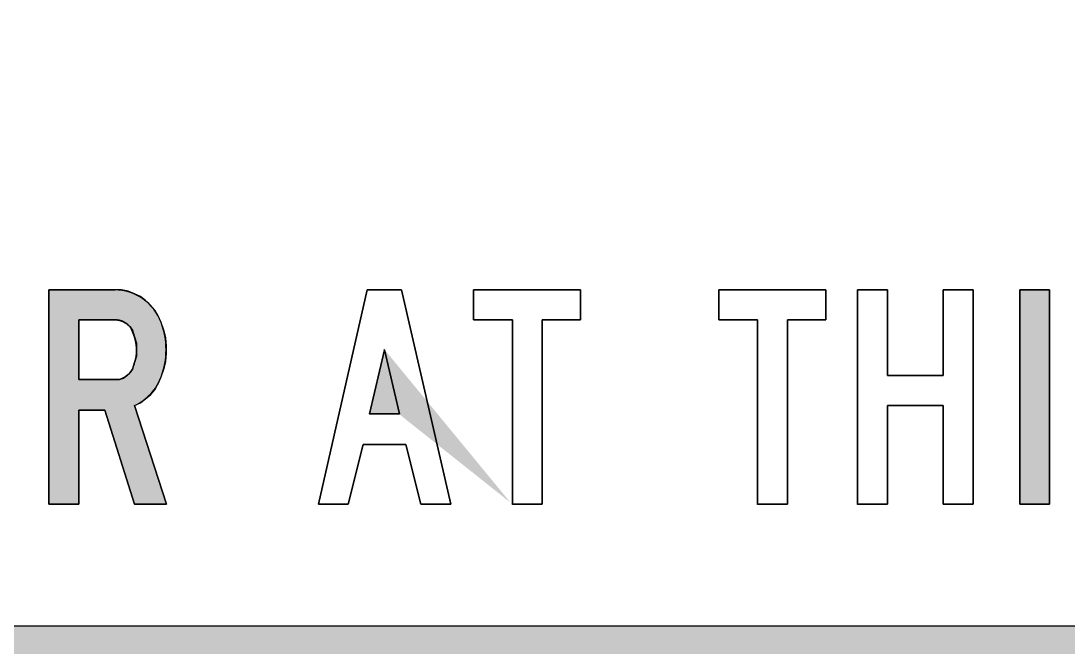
# Model space of a CAD drawing. Extents: x 210.3 to 295.3, y 156.1 to 238.5.
# Drawn here: x 239.95 to 254.61, y 168.08 to 176.84 of the extents above; entities that cross this region are included whole.
import ezdxf

# ---------------------------------------------------------------- set-up
doc = ezdxf.new("R2010")
doc.units = 0
doc.header["$MEASUREMENT"] = 0
doc.linetypes.add('CENTERX2', pattern=[101.60000000000001, 63.5, -12.7, 12.7, -12.7])
doc.layers.get('0').update_dxf_attribs({"linetype": 'CONTINUOUS'})
for name, color, linetype in [('L35', 3, 'CONTINUOUS'), ('T25', 1, 'CONTINUOUS'), ('TBLK25', 1, 'CONTINUOUS')]:
    doc.layers.add(name, color=color, linetype=linetype)

msp = doc.modelspace()

# ---------------------------------------------------------------- hatches: boundary and pattern name
at = {"layer": 'T25', "linetype": 'CENTERX2'}
h = msp.add_hatch(color=256, dxfattribs=at)
edge = h.paths.add_edge_path(flags=16)
edge.add_line((240.7598447734775, 172.6554390317181), (240.7598447734775, 171.8201093888812))
edge.add_line((240.7598447734775, 171.8201093888812), (241.2683062952044, 171.8201093888811))
edge.add_arc((241.2641828052801, 172.106551371265), 0.2864716607993628, 270.8247472995757, 330.4765886145576)
edge.add_arc((240.9224793262385, 172.2252230026236), 0.6455782815491714, 336.2660582373458, 390.7768485164873)
edge.add_arc((241.2683062952036, 172.3871760535334), 0.2682629781847752, 38.88006965633519, 89.9999999998361)
edge.add_line((241.2683062952044, 172.6554390317181), (240.7598447734775, 172.6554390317181))
edge = h.paths.add_edge_path()
edge.add_line((240.342179952059, 170.0768127429604), (240.342179952059, 173.0731038531366))
edge.add_line((240.342179952059, 173.0731038531366), (241.2592266251736, 173.0731038531366))
edge.add_arc((241.2592266251736, 172.375422007967), 0.6976818451696261, 20.444337267291985, 90, ccw=False)
edge.add_arc((240.8899776895534, 172.2377742102996), 1.091752514795442, -20.444337267287608, 20.444337267292326, ccw=False)
edge.add_arc((241.2453991793604, 172.1052809771547), 0.7124388026179648, 294.4870671479624, 339.55566273271256, ccw=False)
edge.add_line((241.5406963961295, 171.4569225876477), (241.9856002276405, 170.0768127429604))
edge.add_line((241.9856002276405, 170.0768127429604), (241.5406963961295, 170.0768127429604))
edge.add_line((241.5406963961295, 170.0768127429604), (241.123031574711, 171.3933648974318))
edge.add_line((241.123031574711, 171.3933648974318), (240.7598447734775, 171.3933648974318))
edge.add_line((240.7598447734775, 171.3933648974318), (240.7598447734776, 170.0768127429604))
edge.add_line((240.7598447734776, 170.0768127429604), (240.342179952059, 170.0768127429604))
h = msp.add_hatch(color=256, dxfattribs=at)
h.paths.add_polyline_path([(247.2461703863639, 170.0768127429604), (247.2461703863639, 172.6554390317181), (247.7818709181832, 172.6554390317181), (247.7818709181832, 173.0731038531367), (246.2837253630951, 173.0731038531366), (246.2837253630951, 172.6554390317181), (246.8285055649453, 172.6554390317181), (246.8285055649453, 170.0768127429604)], flags=0)
edge = h.paths.add_edge_path(flags=0)
edge.add_line((247.2461703863639, 170.0768127429604), (247.2461703863639, 172.6554390317181))
edge.add_line((246.8285055649453, 170.0768127429604), (247.2461703863639, 170.0768127429604))
edge.add_line((246.8285055649453, 172.6554390317181), (246.8285055649453, 170.0768127429604))
edge.add_line((246.8285055649453, 172.6554390317181), (246.2837253630951, 172.6554390317181))
edge.add_line((246.2837253630951, 172.6554390317181), (246.2837253630951, 173.0731038531366))
edge.add_line((246.2837253630951, 173.0731038531366), (247.7818709181832, 173.0731038531366))
edge.add_line((247.7818709181832, 173.0731038531366), (247.7818709181832, 172.6554390317181))
edge.add_line((247.7818709181832, 172.6554390317181), (247.2461703863638, 172.6554390317181))
edge = h.paths.add_edge_path()
edge.add_line((246.8285055649453, 170.0768127429604), (247.2461703863639, 170.0768127429604))
edge.add_line((247.2461703863638, 172.6554390317181), (247.2461703863638, 170.0768127429604))
edge.add_line((247.7818709181832, 172.6554390317181), (247.2461703863638, 172.6554390317181))
edge.add_line((247.7818709181833, 172.6554390317181), (247.7818709181832, 173.0731038531367))
edge.add_line((246.2837253630951, 173.0731038531366), (247.7818709181832, 173.0731038531366))
edge.add_line((246.2837253630952, 173.0731038531367), (246.2837253630951, 172.6554390317181))
edge.add_line((246.8285055649453, 172.6554390317181), (246.2837253630951, 172.6554390317181))
edge.add_line((246.8285055649453, 170.0768127429604), (246.8285055649453, 172.6554390317181))
edge = h.paths.add_edge_path(flags=16)
edge.add_line((246.2837253630951, 172.6554390317181), (246.8285055649453, 172.6554390317181))
edge.add_line((246.2837253630952, 173.0731038531367), (246.2837253630951, 172.6554390317181))
edge.add_line((247.7818709181832, 173.0731038531367), (246.2837253630952, 173.0731038531367))
edge.add_line((247.7818709181833, 172.6554390317181), (247.7818709181832, 173.0731038531367))
edge.add_line((247.2461703863639, 172.6554390317181), (247.7818709181833, 172.6554390317181))
edge.add_line((247.2461703863638, 172.6554390317181), (247.2461703863638, 170.0768127429604))
edge.add_line((247.2461703863638, 170.0768127429604), (246.8285055649453, 170.0768127429604))
edge.add_line((246.8285055649453, 170.0768127429604), (246.8285055649453, 172.6554390317181))
h.paths.add_polyline_path([(245.2395633095489, 171.3388868772468), (244.8309781581613, 171.3388868772468), (245.0398105688705, 172.2377742102997), (245.2486429795797, 171.3388868772468)], flags=0)
edge = h.paths.add_edge_path(flags=0)
edge.add_line((245.2395633095489, 171.3388868772468), (244.8309781581613, 171.3388868772468))
edge.add_line((245.2486429795797, 171.3388868772468), (245.2395633095489, 171.3388868772468))
edge.add_line((245.2486429795797, 171.3388868772468), (245.0398105688705, 172.2377742102996))
edge.add_line((244.8309781581613, 171.3388868772468), (245.0398105688705, 172.2377742102997))
edge = h.paths.add_edge_path(flags=0)
edge.add_line((245.0398105688705, 172.2377742102997), (245.2486429795797, 171.3388868772468))
edge.add_line((245.0398105688705, 172.2377742102996), (244.8309781581612, 171.3388868772468))
edge.add_line((244.8309781581612, 171.3388868772468), (245.2486429795797, 171.3388868772468))
h.paths.add_polyline_path([(245.9659369120158, 170.0768127429604), (245.2758819896722, 173.0731038531366), (244.7946594780379, 173.0731038531366), (244.1136842257251, 170.0768127429604), (244.5313490471436, 170.0768127429604), (244.7401814578529, 170.9121423857974), (245.3394396798881, 170.9121423857975), (245.5482720905974, 170.0768127429604)])
edge = h.paths.add_edge_path(flags=16)
edge.add_line((245.9659369120158, 170.0768127429604), (245.2758819896722, 173.0731038531366))
edge.add_line((245.5482720905974, 170.0768127429604), (245.9659369120158, 170.0768127429604))
edge.add_line((245.3394396798881, 170.9121423857975), (245.5482720905974, 170.0768127429604))
edge.add_line((245.3394396798881, 170.9121423857974), (244.7401814578529, 170.9121423857974))
edge.add_line((244.5313490471436, 170.0768127429604), (244.7401814578529, 170.9121423857974))
edge.add_line((244.1136842257251, 170.0768127429604), (244.5313490471436, 170.0768127429604))
edge.add_line((244.7946594780379, 173.0731038531366), (244.1136842257251, 170.0768127429604))
edge.add_line((245.2758819896722, 173.0731038531366), (244.7946594780379, 173.0731038531366))
edge = h.paths.add_edge_path()
edge.add_line((245.5482720905974, 170.0768127429604), (245.9659369120158, 170.0768127429604))
edge.add_line((245.2758819896722, 173.0731038531366), (245.9659369120158, 170.0768127429604))
edge.add_line((245.2758819896722, 173.0731038531366), (244.7946594780379, 173.0731038531366))
edge.add_line((244.1136842257251, 170.0768127429604), (244.7946594780379, 173.0731038531366))
edge.add_line((244.1136842257251, 170.0768127429604), (244.5313490471436, 170.0768127429604))
edge.add_line((244.7401814578529, 170.9121423857974), (244.5313490471436, 170.0768127429604))
edge.add_line((245.3394396798881, 170.9121423857974), (244.7401814578529, 170.9121423857974))
edge.add_line((245.5482720905974, 170.0768127429604), (245.3394396798881, 170.9121423857974))
edge = h.paths.add_edge_path(flags=16)
edge.add_line((244.7401814578529, 170.9121423857974), (245.3394396798881, 170.9121423857975))
edge.add_line((244.7401814578529, 170.9121423857974), (244.5313490471436, 170.0768127429604))
edge.add_line((244.5313490471436, 170.0768127429604), (244.1136842257251, 170.0768127429604))
edge.add_line((244.1136842257251, 170.0768127429604), (244.7946594780379, 173.0731038531366))
edge.add_line((244.7946594780379, 173.0731038531366), (245.2758819896722, 173.0731038531366))
edge.add_line((245.2758819896722, 173.0731038531366), (245.9659369120158, 170.0768127429604))
edge.add_line((245.9659369120158, 170.0768127429604), (245.5482720905974, 170.0768127429604))
edge.add_line((245.5482720905974, 170.0768127429604), (245.3394396798881, 170.9121423857974))
edge = h.paths.add_edge_path(flags=0)
edge.add_line((245.2486429795797, 171.3388868772468), (245.0398105688705, 172.2377742102996))
edge.add_line((244.8309781581612, 171.3388868772468), (245.2486429795797, 171.3388868772468))
edge.add_line((245.0398105688705, 172.2377742102996), (244.8309781581612, 171.3388868772468))
edge = h.paths.add_edge_path()
edge.add_line((245.0398105688705, 172.2377742102996), (245.0307308988396, 172.2377742102996))
edge.add_line((244.8309781581612, 171.3388868772468), (244.8218984881304, 171.3388868772468))
edge.add_line((245.2486429795797, 171.3388868772468), (245.2395633095489, 171.3388868772468))
edge.add_line((246.8285055649453, 170.0768127429604), (246.8194258949145, 170.0768127429604))
h = msp.add_hatch(color=256, dxfattribs=at)
h.paths.add_polyline_path([(250.6781966680679, 170.0768127429604), (250.6781966680679, 172.6554390317181), (251.2138971998873, 172.6554390317181), (251.2138971998873, 173.0731038531366), (249.7157516447992, 173.0731038531366), (249.7157516447992, 172.6554390317181), (250.2605318466494, 172.6554390317181), (250.2605318466494, 170.0768127429604)])
edge = h.paths.add_edge_path(flags=0)
edge.add_line((250.6781966680679, 170.0768127429604), (250.6781966680679, 172.6554390317181))
edge.add_line((250.2605318466494, 170.0768127429604), (250.6781966680679, 170.0768127429604))
edge.add_line((250.2605318466494, 172.6554390317181), (250.2605318466494, 170.0768127429604))
edge.add_line((250.2605318466494, 172.6554390317181), (249.7157516447992, 172.6554390317181))
edge.add_line((249.7157516447992, 172.6554390317181), (249.7157516447992, 173.0731038531366))
edge.add_line((249.7157516447992, 173.0731038531366), (251.2138971998873, 173.0731038531366))
edge.add_line((251.2138971998873, 173.0731038531366), (251.2138971998873, 172.6554390317181))
edge.add_line((251.2138971998873, 172.6554390317181), (250.6781966680679, 172.6554390317181))
edge = h.paths.add_edge_path(flags=16)
edge.add_line((250.2605318466494, 170.0768127429604), (250.6781966680679, 170.0768127429604))
edge.add_line((250.6781966680679, 172.6554390317181), (250.6781966680679, 170.0768127429604))
edge.add_line((251.2138971998873, 172.6554390317181), (250.6781966680679, 172.6554390317181))
edge.add_line((251.2138971998872, 172.6554390317181), (251.2138971998873, 173.0731038531366))
edge.add_line((249.7157516447992, 173.0731038531366), (251.2138971998873, 173.0731038531366))
edge.add_line((249.7157516447992, 173.0731038531367), (249.7157516447992, 172.6554390317181))
edge.add_line((250.2605318466494, 172.6554390317181), (249.7157516447992, 172.6554390317181))
edge.add_line((250.2605318466494, 170.0768127429604), (250.2605318466494, 172.6554390317181))
edge = h.paths.add_edge_path(flags=0)
edge.add_line((249.7157516447992, 172.6554390317181), (250.2605318466494, 172.6554390317181))
edge.add_line((249.7157516447992, 173.0731038531367), (249.7157516447992, 172.6554390317181))
edge.add_line((251.2138971998873, 173.0731038531366), (249.7157516447992, 173.0731038531367))
edge.add_line((251.2138971998872, 172.6554390317181), (251.2138971998873, 173.0731038531366))
edge.add_line((250.6781966680679, 172.6554390317181), (251.2138971998872, 172.6554390317181))
edge.add_line((250.6781966680679, 172.6554390317181), (250.6781966680679, 170.0768127429604))
edge.add_line((250.6781966680679, 170.0768127429604), (250.2605318466494, 170.0768127429604))
edge.add_line((250.2605318466494, 170.0768127429604), (250.2605318466494, 172.6554390317181))
edge = h.paths.add_edge_path(flags=0)
edge.add_line((250.2605318466494, 170.0768127429604), (250.2514521766186, 170.0768127429604))
h = msp.add_hatch(color=256, dxfattribs=at)
h.paths.add_polyline_path([(253.2749822968872, 170.0768127429605), (253.2749822968872, 173.0731038531366), (252.8573174754688, 173.0731038531367), (252.8573174754687, 171.8745874090662), (252.0764658528168, 171.8745874090662), (252.0764658528168, 173.0731038531366), (251.6588010313983, 173.0731038531366), (251.6588010313983, 170.0768127429604), (252.0764658528168, 170.0768127429605), (252.0764658528167, 171.4569225876477), (252.8573174754687, 171.4569225876477), (252.8573174754687, 170.0768127429604)], flags=0)
edge = h.paths.add_edge_path()
edge.add_line((253.2749822968872, 170.0768127429605), (253.2749822968873, 173.0731038531366))
edge.add_line((252.8573174754687, 170.0768127429604), (253.2749822968872, 170.0768127429605))
edge.add_line((252.8573174754687, 171.4569225876477), (252.8573174754687, 170.0768127429604))
edge.add_line((252.8573174754687, 171.4569225876477), (252.0764658528168, 171.4569225876477))
edge.add_line((252.0764658528168, 170.0768127429605), (252.0764658528167, 171.4569225876477))
edge.add_line((251.6588010313982, 170.0768127429604), (252.0764658528168, 170.0768127429605))
edge.add_line((251.6588010313983, 173.0731038531366), (251.6588010313982, 170.0768127429604))
edge.add_line((252.0764658528168, 173.0731038531367), (251.6588010313983, 173.0731038531366))
edge.add_line((252.0764658528168, 171.8745874090662), (252.0764658528168, 173.0731038531367))
edge.add_line((252.0764658528168, 171.8745874090662), (252.8573174754687, 171.8745874090662))
edge.add_line((252.8573174754688, 173.0731038531367), (252.8573174754687, 171.8745874090662))
edge.add_line((253.2749822968873, 173.0731038531366), (252.8573174754688, 173.0731038531367))
edge = h.paths.add_edge_path(flags=16)
edge.add_line((252.8573174754687, 170.0768127429604), (253.2749822968872, 170.0768127429605))
edge.add_line((253.2749822968872, 173.0731038531366), (253.2749822968872, 170.0768127429604))
edge.add_line((253.2749822968873, 173.0731038531366), (252.8573174754688, 173.0731038531367))
edge.add_line((252.8573174754687, 171.8745874090662), (252.8573174754687, 173.0731038531366))
edge.add_line((252.0764658528168, 171.8745874090662), (252.8573174754687, 171.8745874090662))
edge.add_line((252.0764658528168, 173.0731038531366), (252.0764658528168, 171.8745874090662))
edge.add_line((252.0764658528168, 173.0731038531367), (251.6588010313983, 173.0731038531366))
edge.add_line((251.6588010313983, 170.0768127429604), (251.6588010313983, 173.0731038531366))
edge.add_line((251.6588010313982, 170.0768127429604), (252.0764658528168, 170.0768127429605))
edge.add_line((252.0764658528168, 171.4569225876477), (252.0764658528168, 170.0768127429604))
edge.add_line((252.8573174754687, 171.4569225876477), (252.0764658528168, 171.4569225876477))
edge.add_line((252.8573174754687, 170.0768127429604), (252.8573174754687, 171.4569225876477))
edge = h.paths.add_edge_path(flags=0)
edge.add_line((252.0764658528167, 171.4569225876477), (252.8573174754687, 171.4569225876477))
edge.add_line((252.0764658528168, 171.4569225876477), (252.0764658528168, 170.0768127429604))
edge.add_line((252.0764658528168, 170.0768127429604), (251.6588010313983, 170.0768127429604))
edge.add_line((251.6588010313983, 170.0768127429604), (251.6588010313983, 173.0731038531366))
edge.add_line((251.6588010313983, 173.0731038531366), (252.0764658528168, 173.0731038531366))
edge.add_line((252.0764658528168, 173.0731038531366), (252.0764658528168, 171.8745874090662))
edge.add_line((252.8573174754687, 171.8745874090662), (252.0764658528168, 171.8745874090662))
edge.add_line((252.8573174754687, 171.8745874090662), (252.8573174754687, 173.0731038531366))
edge.add_line((252.8573174754687, 173.0731038531366), (253.2749822968872, 173.0731038531366))
edge.add_line((253.2749822968872, 173.0731038531366), (253.2749822968872, 170.0768127429604))
edge.add_line((253.2749822968872, 170.0768127429604), (252.8573174754687, 170.0768127429604))
edge.add_line((252.8573174754687, 170.0768127429604), (252.8573174754687, 171.4569225876477))
edge = h.paths.add_edge_path()
edge.add_line((251.6588010313983, 170.0768127429604), (251.6497213613674, 170.0768127429604))
msp.add_hatch(color=256, dxfattribs=at).paths.add_polyline_path([(253.9287185391075, 173.0731038531366), (254.346383360526, 173.0731038531366), (254.346383360526, 170.0768127429604), (253.9287185391075, 170.0768127429604)])
at = {"layer": 'TBLK25', "linetype": 'CENTERX2'}
h = msp.add_hatch(color=256, dxfattribs=at)
edge = h.paths.add_edge_path()
edge.add_line((220.3157516447992, 236.8713099247013), (285.3157516447992, 236.8713099247013))
edge.add_arc((285.3157516447992, 228.4713099247013), 8.399999999999977, 0, 90, ccw=False)
edge.add_line((293.7157516447992, 228.4713099247013), (293.7157516447992, 173.5713099247013))
edge.add_arc((285.3157516447992, 173.5713099247013), 8.399999999999977, -90, 2.2737367544323206e-13, ccw=False)
edge.add_line((285.3157516447992, 165.1713099247013), (220.3157516447992, 165.1713099247013))
edge.add_arc((220.3157516447992, 173.5713099247013), 8.400000000000006, 180, 270, ccw=False)
edge.add_line((211.9157516447992, 173.5713099247013), (211.9157516447992, 228.4713099247013))
edge.add_arc((220.3157516447992, 228.4713099247013), 8.400000000000006, 90, 180, ccw=False)
edge = h.paths.add_edge_path(flags=16)
edge.add_line((290.5157516447992, 183.2213099247014), (290.5157516447992, 173.5713099247013))
edge.add_arc((285.3157516447992, 173.5713099247013), 5.199999999999989, -90, 0, ccw=False)
edge.add_line((285.3157516447992, 168.3713099247013), (220.3157516447992, 168.3713099247013))
edge.add_arc((220.3157516447992, 173.5713099247013), 5.200000000000017, 180, 270, ccw=False)
edge.add_line((215.1157516447992, 173.5713099247013), (215.1157516447992, 183.2213099247014))
edge.add_line((215.1157516447992, 183.2213099247013), (290.5157516447992, 183.2213099247013))
edge = h.paths.add_edge_path(flags=16)
edge.add_line((215.1157516447992, 186.4213099247013), (290.5157516447992, 186.4213099247013))
edge.add_line((290.5157516447992, 186.4213099247013), (290.5157516447992, 228.4713099247013))
edge.add_arc((285.3157516447992, 228.4713099247013), 5.199999999999989, 0, 90)
edge.add_line((285.3157516447992, 233.6713099247013), (220.3157516447992, 233.6713099247013))
edge.add_arc((220.3157516447992, 228.4713099247014), 5.200000000000017, 90, 180.0000000000003)
edge.add_line((215.1157516447992, 228.4713099247013), (215.1157516447992, 186.4213099247013))

# ---------------------------------------------------------------- linework, layer by layer
at = {"color": 3}
for p, q in [((240.342179952059, 173.0731038531366), (240.342179952059, 170.0768127429604)), ((240.342179952059, 173.0731038531366), (241.2683062952044, 173.0731038531366)), ((241.2683062952044, 173.0731038531366), (241.2592266251736, 173.0731038531366)), ((241.2683062952044, 173.0731038531366), (241.2592266251736, 173.0731038531366)), ((241.3591029955128, 173.0731038531366), (241.2683062952044, 173.0731038531366)), ((241.4498996958212, 173.054944513075), (241.3591029955128, 173.0731038531366)), ((253.9287185391075, 170.0768127429604), (253.9287185391075, 173.0731038531366)), ((253.9287185391075, 173.0731038531366), (254.346383360526, 173.0731038531366)), ((254.346383360526, 173.0731038531366), (254.346383360526, 170.0768127429604)), ((241.5406963961295, 173.0186258329516), (241.4498996958212, 173.054944513075)), ((241.6224134264071, 172.9823071528283), (241.5406963961295, 173.0186258329516)), ((241.6950507866538, 172.9278291326432), (241.6224134264071, 172.9823071528283)), ((241.7586084768696, 172.8642714424274), (241.6950507866538, 172.9278291326432)), ((241.8221661670855, 172.7916340821807), (241.7586084768696, 172.8642714424274)), ((241.8675645172397, 172.718996721934), (241.8221661670855, 172.7916340821807)), ((241.9129628673938, 172.6191203515948), (241.8675645172397, 172.718996721934)), ((241.9492815475172, 172.5101643112247), (241.9129628673938, 172.6191203515948)), ((241.9765205576097, 172.4012082708547), (241.9492815475172, 172.5101643112247)), ((241.9856002276405, 172.2922522304847), (241.9765205576097, 172.4012082708547)), ((241.9856002276405, 172.1832961901146), (241.9856002276405, 172.2922522304847)), ((241.9492815475172, 171.9653841093746), (241.9765205576097, 172.0743401497446)), ((241.9765205576097, 172.0743401497446), (241.9856002276405, 172.1832961901146)), ((241.9129628673938, 171.8564280690045), (241.9492815475172, 171.9653841093746)), ((241.8221661670855, 171.6748346683877), (241.8675645172397, 171.7565516986653)), ((241.8675645172397, 171.7565516986653), (241.9129628673938, 171.8564280690045)), ((241.6950507866538, 171.5477192879561), (241.7676881469004, 171.6112769781719)), ((241.7676881469004, 171.6112769781719), (241.8221661670855, 171.6748346683877)), ((241.5406963961295, 171.4569225876477), (241.6224134264071, 171.493241267771)), ((241.6224134264071, 171.493241267771), (241.6950507866538, 171.5477192879561)), ((241.9856002276405, 170.0768127429604), (241.5406963961295, 171.4569225876477)), ((241.5406963961295, 170.0768127429604), (241.9856002276405, 170.0768127429604)), ((254.346383360526, 170.0768127429604), (253.9287185391075, 170.0768127429604))]:
    msp.add_line(p, q, dxfattribs=at)
at = {"layer": 'L35'}
msp.add_lwpolyline([(290.5157516447992, 183.2213099247014), (290.5157516447992, 173.5713099247013, -0.4142135623730964), (285.3157516447992, 168.3713099247013), (220.3157516447992, 168.3713099247013, -0.4142135623730964), (215.1157516447992, 173.5713099247013), (215.1157516447992, 183.2213099247014)], format="xyb", dxfattribs=at)
at = {"layer": 'T25'}
for p, q in [((244.1136842257251, 170.0768127429604), (244.7946594780379, 173.0731038531366)), ((244.7946594780379, 173.0731038531366), (245.2758819896722, 173.0731038531366)), ((245.2758819896722, 173.0731038531366), (245.9659369120158, 170.0768127429604)), ((246.2837253630951, 172.6554390317181), (246.2837253630951, 173.0731038531366)), ((246.2837253630951, 173.0731038531366), (247.7818709181832, 173.0731038531366)), ((247.7818709181832, 173.0731038531366), (247.7818709181832, 172.6554390317181)), ((249.7157516447992, 172.6554390317181), (249.7157516447992, 173.0731038531366)), ((249.7157516447992, 173.0731038531366), (251.2138971998873, 173.0731038531366)), ((251.2138971998873, 173.0731038531366), (251.2138971998873, 172.6554390317181)), ((251.6588010313983, 170.0768127429604), (251.6588010313983, 173.0731038531366)), ((251.6588010313983, 173.0731038531366), (252.0764658528168, 173.0731038531366)), ((252.0764658528168, 173.0731038531366), (252.0764658528168, 171.8745874090662)), ((252.8573174754687, 171.8745874090662), (252.8573174754687, 173.0731038531366)), ((252.8573174754687, 173.0731038531366), (253.2749822968872, 173.0731038531366)), ((253.2749822968872, 173.0731038531366), (253.2749822968872, 170.0768127429604)), ((246.8285055649453, 172.6554390317181), (246.2837253630951, 172.6554390317181)), ((246.8285055649453, 170.0768127429604), (246.8285055649453, 172.6554390317181)), ((247.7818709181832, 172.6554390317181), (247.2461703863638, 172.6554390317181)), ((247.2461703863638, 172.6554390317181), (247.2461703863638, 170.0768127429604)), ((250.2605318466494, 172.6554390317181), (249.7157516447992, 172.6554390317181)), ((250.2605318466494, 170.0768127429604), (250.2605318466494, 172.6554390317181)), ((251.2138971998873, 172.6554390317181), (250.6781966680679, 172.6554390317181)), ((250.6781966680679, 172.6554390317181), (250.6781966680679, 170.0768127429604)), ((245.0398105688705, 172.2377742102996), (244.8309781581612, 171.3388868772468)), ((245.0398105688705, 172.2377742102996), (245.0307308988396, 172.2377742102996)), ((245.2486429795797, 171.3388868772468), (245.0398105688705, 172.2377742102996)), ((252.0764658528168, 171.8745874090662), (252.8573174754687, 171.8745874090662)), ((244.8309781581612, 171.3388868772468), (244.8218984881304, 171.3388868772468)), ((244.8309781581612, 171.3388868772468), (245.2486429795797, 171.3388868772468)), ((245.2486429795797, 171.3388868772468), (245.2395633095489, 171.3388868772468)), ((252.8573174754687, 171.4569225876477), (252.0764658528168, 171.4569225876477)), ((252.0764658528168, 171.4569225876477), (252.0764658528168, 170.0768127429604)), ((252.8573174754687, 170.0768127429604), (252.8573174754687, 171.4569225876477)), ((244.7401814578529, 170.9121423857974), (244.5313490471436, 170.0768127429604)), ((245.3394396798881, 170.9121423857974), (244.7401814578529, 170.9121423857974)), ((245.5482720905974, 170.0768127429604), (245.3394396798881, 170.9121423857974)), ((244.5313490471436, 170.0768127429604), (244.1136842257251, 170.0768127429604)), ((245.9659369120158, 170.0768127429604), (245.5482720905974, 170.0768127429604)), ((246.8285055649453, 170.0768127429604), (246.8194258949145, 170.0768127429604)), ((247.2461703863638, 170.0768127429604), (246.8285055649453, 170.0768127429604)), ((250.2605318466494, 170.0768127429604), (250.2514521766186, 170.0768127429604)), ((250.6781966680679, 170.0768127429604), (250.2605318466494, 170.0768127429604)), ((251.6588010313983, 170.0768127429604), (251.6497213613674, 170.0768127429604)), ((252.0764658528168, 170.0768127429604), (251.6588010313983, 170.0768127429604)), ((253.2749822968872, 170.0768127429604), (252.8573174754687, 170.0768127429604))]:
    msp.add_line(p, q, dxfattribs=at)
at = {"layer": 'T25', "linetype": 'CENTERX2'}
for p, q in [((244.7946594780379, 173.0731038531366), (244.1136842257251, 170.0768127429604)), ((245.2758819896722, 173.0731038531366), (244.7946594780379, 173.0731038531366)), ((245.9659369120158, 170.0768127429604), (245.2758819896722, 173.0731038531366)), ((247.7818709181832, 173.0731038531367), (246.2837253630952, 173.0731038531367)), ((246.2837253630952, 173.0731038531367), (246.2837253630951, 172.6554390317181)), ((247.7818709181833, 172.6554390317181), (247.7818709181832, 173.0731038531367)), ((251.2138971998873, 173.0731038531366), (249.7157516447992, 173.0731038531367)), ((249.7157516447992, 173.0731038531367), (249.7157516447992, 172.6554390317181)), ((251.2138971998872, 172.6554390317181), (251.2138971998873, 173.0731038531366)), ((252.0764658528168, 173.0731038531367), (251.6588010313983, 173.0731038531366)), ((251.6588010313983, 173.0731038531366), (251.6588010313982, 170.0768127429604)), ((252.0764658528168, 171.8745874090662), (252.0764658528168, 173.0731038531367)), ((253.2749822968873, 173.0731038531366), (252.8573174754688, 173.0731038531367)), ((252.8573174754688, 173.0731038531367), (252.8573174754687, 171.8745874090662)), ((253.2749822968872, 170.0768127429605), (253.2749822968873, 173.0731038531366)), ((246.2837253630951, 172.6554390317181), (246.8285055649453, 172.6554390317181)), ((246.8285055649453, 172.6554390317181), (246.8285055649453, 170.0768127429604)), ((247.2461703863639, 172.6554390317181), (247.7818709181833, 172.6554390317181)), ((247.2461703863639, 170.0768127429604), (247.2461703863639, 172.6554390317181)), ((249.7157516447992, 172.6554390317181), (250.2605318466494, 172.6554390317181)), ((250.2605318466494, 172.6554390317181), (250.2605318466494, 170.0768127429604)), ((250.6781966680679, 172.6554390317181), (251.2138971998872, 172.6554390317181)), ((250.6781966680679, 170.0768127429604), (250.6781966680679, 172.6554390317181)), ((244.8309781581613, 171.3388868772468), (245.0398105688705, 172.2377742102997)), ((245.0398105688705, 172.2377742102997), (245.2486429795797, 171.3388868772468)), ((252.8573174754687, 171.8745874090662), (252.0764658528168, 171.8745874090662)), ((245.2395633095489, 171.3388868772468), (244.8309781581613, 171.3388868772468)), ((245.2486429795797, 171.3388868772468), (245.2395633095489, 171.3388868772468)), ((252.0764658528168, 170.0768127429605), (252.0764658528167, 171.4569225876477)), ((252.0764658528167, 171.4569225876477), (252.8573174754687, 171.4569225876477)), ((252.8573174754687, 171.4569225876477), (252.8573174754687, 170.0768127429604)), ((244.5313490471436, 170.0768127429604), (244.7401814578529, 170.9121423857974)), ((244.7401814578529, 170.9121423857974), (245.3394396798881, 170.9121423857975)), ((245.3394396798881, 170.9121423857975), (245.5482720905974, 170.0768127429604)), ((244.1136842257251, 170.0768127429604), (244.5313490471436, 170.0768127429604)), ((245.5482720905974, 170.0768127429604), (245.9659369120158, 170.0768127429604)), ((246.8285055649453, 170.0768127429604), (247.2461703863639, 170.0768127429604)), ((250.2605318466494, 170.0768127429604), (250.6781966680679, 170.0768127429604)), ((251.6588010313982, 170.0768127429604), (252.0764658528168, 170.0768127429605)), ((252.8573174754687, 170.0768127429604), (253.2749822968872, 170.0768127429605))]:
    msp.add_line(p, q, dxfattribs=at)
for points in [[(240.342179952059, 170.0768127429604), (240.342179952059, 173.0731038531366), (241.2592266251736, 173.0731038531366, -0.3131685600648001), (241.9129628673938, 172.6191203515949, -0.1803278688526179), (241.9129628673939, 171.8564280690043, -0.1992235329445787), (241.5406963961295, 171.4569225876477), (241.9856002276405, 170.0768127429604), (241.5406963961295, 170.0768127429604), (241.123031574711, 171.3933648974318), (240.7598447734775, 171.3933648974318), (240.7598447734776, 170.0768127429604)], [(240.7598447734775, 172.6554390317181), (240.7598447734775, 171.8201093888812), (241.2683062952044, 171.8201093888811, 0.2663216562796819), (241.5134573860369, 171.9653841093746, 0.2424372278488377), (241.4771387059137, 172.5555626613785, 0.2268270516324019), (241.2683062952044, 172.6554390317181)]]:
    msp.add_lwpolyline(points, format="xyb", close=True, dxfattribs=at)
msp.add_lwpolyline([(253.9287185391075, 173.0731038531366), (254.346383360526, 173.0731038531366), (254.346383360526, 170.0768127429604), (253.9287185391075, 170.0768127429604)], close=True, dxfattribs=at)
at = {"layer": 'TBLK25', "linetype": 'CENTERX2'}
for p, q in [((241.2683062952044, 173.0731038531366), (241.2592266251736, 173.0731038531366)), ((241.3591029955128, 173.0731038531366), (241.2683062952044, 173.0731038531366)), ((241.4498996958212, 173.054944513075), (241.3591029955128, 173.0731038531366)), ((254.346383360526, 173.0731038531366), (253.9287185391075, 173.0731038531366)), ((253.9287185391075, 173.0731038531366), (253.9287185391075, 170.0768127429604)), ((254.346383360526, 170.0768127429604), (254.346383360526, 173.0731038531366)), ((241.5406963961293, 173.0186258329514), (241.4498996958212, 173.054944513075)), ((241.622413426407, 172.9823071528283), (241.5406963961293, 173.0186258329514)), ((241.6950507866539, 172.9278291326431), (241.622413426407, 172.9823071528283)), ((241.7586084768694, 172.8642714424275), (241.6950507866539, 172.9278291326431)), ((241.8221661670857, 172.7916340821805), (241.7586084768694, 172.8642714424275)), ((241.8675645172399, 172.7189967219337), (241.8221661670857, 172.7916340821805)), ((241.9129628673938, 172.6191203515949), (241.8675645172399, 172.7189967219337)), ((241.9492815475172, 172.5101643112249), (241.9129628673938, 172.6191203515949)), ((241.9765205576097, 172.4012082708545), (241.9492815475172, 172.5101643112249)), ((241.9856002276405, 172.2922522304852), (241.9765205576097, 172.4012082708545)), ((241.9856002276406, 172.1832961901149), (241.9856002276405, 172.2922522304852)), ((241.9492815475171, 171.9653841093748), (241.9765205576096, 172.0743401497445)), ((241.9765205576096, 172.0743401497445), (241.9856002276406, 172.1832961901149)), ((241.9129628673939, 171.8564280690043), (241.9492815475171, 171.9653841093748)), ((241.8221661670856, 171.6748346683878), (241.8675645172396, 171.756551698665)), ((241.8675645172396, 171.756551698665), (241.9129628673939, 171.8564280690043)), ((241.6950507866534, 171.5477192879558), (241.7676881469004, 171.6112769781719)), ((241.7676881469004, 171.6112769781719), (241.8221661670856, 171.6748346683878)), ((241.5406963961295, 171.4569225876477), (241.622413426407, 171.493241267771)), ((241.622413426407, 171.493241267771), (241.6950507866534, 171.5477192879558)), ((241.9856002276406, 170.0768127429605), (241.5406963961295, 171.4569225876477)), ((241.5406963961295, 170.0768127429604), (241.9856002276406, 170.0768127429605)), ((253.9287185391075, 170.0768127429604), (254.346383360526, 170.0768127429604))]:
    msp.add_line(p, q, dxfattribs=at)
for points in [[(241.2592266251736, 173.0731038531366), (240.342179952059, 173.0731038531366), (240.342179952059, 170.0768127429604), (240.7598447734776, 170.0768127429604), (240.7598447734775, 171.3933648974318), (241.123031574711, 171.3933648974318), (240.7598447734775, 171.3933648974318), (240.7598447734776, 170.0768127429604), (240.342179952059, 170.0768127429604)], [(241.123031574711, 171.3933648974318), (241.5406963961295, 170.0768127429604)]]:
    msp.add_lwpolyline(points, dxfattribs=at)
msp.add_lwpolyline([(240.7598447734775, 172.6554390317181), (241.2683062952044, 172.6554390317181), (241.2592266251736, 172.6554390317181), (241.2683062952042, 172.6554390317181), (241.3318639854205, 172.6463593616872), (241.3863420056051, 172.6282000216257), (241.4317403557593, 172.6009610115331), (241.4771387059137, 172.5555626613785), (241.513457386037, 172.5101643112246), (241.5406963961295, 172.4193676109164), (241.567935406222, 172.3285709106081), (241.567935406222, 172.2377742102996), (241.567935406222, 172.1469775099911), (241.5406963961295, 172.0561808096829), (241.5134573860369, 171.9653841093746), (241.4771387059135, 171.9199857592203), (241.4317403557594, 171.8745874090661), (241.3863420056053, 171.8382687289428), (241.3318639854203, 171.8201093888811), (241.2683062952044, 171.8201093888811), (240.7598447734775, 171.8201093888812), (240.7598447734775, 172.6554390317181), (240.7598447734775, 171.8201093888811), (241.2683062952044, 171.8201093888811), (241.3318639854203, 171.8201093888811), (241.3863420056053, 171.8382687289428), (241.4317403557595, 171.8745874090662), (241.4771387059137, 171.9199857592204), (241.513457386037, 171.9653841093746), (241.5406963961295, 172.0561808096829), (241.567935406222, 172.1469775099913), (241.567935406222, 172.2377742102996), (241.567935406222, 172.328570910608), (241.5406963961295, 172.4193676109164), (241.513457386037, 172.5101643112247), (241.4771387059137, 172.5555626613789), (241.4317403557595, 172.6009610115331), (241.3863420056053, 172.6282000216256), (241.3318639854203, 172.6463593616873), (241.2683062952044, 172.6554390317181)], close=True, dxfattribs=at)

doc.saveas('drawing.dxf')
